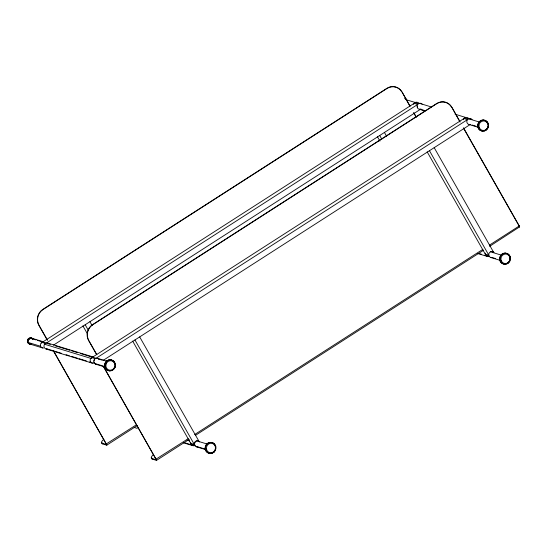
<?xml version="1.0" encoding="UTF-8"?>
<svg xmlns="http://www.w3.org/2000/svg" width="547" height="547" viewBox="0 0 547 547"><rect width="100%" height="100%" fill="white"/><g stroke="black" fill="none" stroke-linecap="round" stroke-linejoin="round"><path stroke-width="0.82" d="M500.136 261.063L501.312 260.878M478.461 127.759L479.357 127.8M47.261 340.097L38.83 325.26A11.528 10.913 -73 0 1 42.775 309.452L386.845 88.354A11.528 10.913 -73 0 1 401.505 91.445M47.5 340.172L39.069 325.335A11.528 10.913 -73 0 1 43.015 309.52L387.085 88.429A11.528 10.913 -73 0 1 402.079 92.074L410.086 106.166M53.449 345.143L420.493 109.284M96.593 354.565L88.587 340.473A11.528 10.913 -73 0 1 92.532 324.658L436.602 103.568A11.528 10.913 -73 0 1 451.261 106.651M96.833 354.641L88.826 340.542A11.528 10.913 -73 0 1 92.771 324.733L436.841 103.636A11.528 10.913 -73 0 1 451.836 107.28L459.842 121.372M103.205 360.35L470.249 124.497M136.388 424.814L106.255 443.952L53.585 351.229M137.365 425.504L106.754 445.176L102.494 443.87L102.125 443.22A11.528 2.769 -29.6 0 1 103.78 439.241M188.277 438.646L156.011 459.159L103.335 366.435M194.684 434.53L482.96 249.295M489.367 245.179L519.26 225.966L463.637 128.053M189.255 439.344L156.51 460.383L152.251 459.083L151.881 458.434A11.528 2.769 -29.6 0 1 153.536 454.448M195.662 435.227L483.227 250.444M489.627 246.328L519.643 226.841L463.398 127.977M487.664 123.615L488.136 123.239L487.705 123.143A5.47 5.183 -73 0 1 487.972 123.902M509.619 256.693L510.084 256.311L509.66 256.222M205.289 449.046L206.479 449.066M102.125 443.22L106.391 444.526L106.255 443.952M151.881 458.434L156.148 459.733L156.011 459.159M215.429 447.002L215.785 446.721M28.034 340.637L27.418 340.466M402.079 92.074L409.853 106.091M451.836 107.28L460.027 122.043M419.419 103.308L431.576 107.027M455.083 114.207L465.62 117.427M405.853 99.622L415.187 102.474M468.547 118.747L479.425 122.077M414.961 102.61L418.517 103.691M464.718 117.817L468.273 118.904A3.077 2.913 -73 0 1 472.075 119.574M419.898 109.106L424.964 110.61M472.095 125.031L475.986 126.213M419.419 109.304L424.998 111.014M469.025 124.484L478.351 127.335M492.368 251.791L493.551 252.153L434.195 147.663M490.495 251.825L501.38 255.155M485.62 255.114L489.175 256.194M491.719 257.391L495.603 258.581M478.974 253.487L481.415 254.232M484.683 255.23L487.124 255.975A2.687 2.544 -73 0 1 486.208 255.299M477.729 253.521L487.288 256.44M490.974 257.562L500.307 260.413M31.63 338.176L43.295 341.738M47.657 343.072L93.065 356.952M97.694 358.367L107.027 361.218M47.965 343.584L50.399 344.33M55.261 345.807L69.852 350.258M36.027 339.933L31.952 338.689A2.687 2.544 -73 0 1 32.478 339.01M37.394 340.35L43.616 342.251M98.344 358.969L102.227 360.158M41.846 342.36L45.401 343.448M91.602 357.574L95.157 358.661M44.574 344.234L90.775 358.353M28.205 342.47L40.649 346.278M71.725 356.446L77.4 358.176M79.021 358.668L86.317 360.897M89.558 361.882L91.992 362.62M96.477 364.015L101.14 365.437M101.92 365.676L104.251 366.387M30.14 344.138L42.577 347.94M46.092 349.013L92.293 363.14M95.568 364.138L105.674 367.222M196.64 440.834L206.745 443.925M186.978 440.178L189.412 440.923M191.108 444.362L194.657 445.443M134.186 427.453L137.29 428.404M197.214 446.646L204.995 449.019M183.525 442.817L192.291 445.497M196.428 446.803L205.761 449.655M71.472 350.75L77.148 352.494M80.388 353.485L91.739 356.965M46.598 348.747L61.189 353.218M66.05 354.709L69.291 355.707M184.845 442.844L190.547 444.595M114.699 367.119L115.13 367.256L114.644 367.058M106.159 363.864L105.25 363.564M519.527 227.121L519.028 225.897M413.881 112.839L416.411 117.29M413.641 112.771L415.754 116.477M429.457 150.705L488.82 255.196L485.264 254.109L427.166 151.84M384.438 132.449L386.544 136.155M379.707 135.492L381.806 139.198M377.409 136.634L379.939 141.078M139.683 336.911L199.04 441.402M134.945 339.954L194.308 444.444L190.753 443.357L132.654 341.089M89.927 321.698L92.033 325.403M85.188 324.74L88.135 329.93M82.898 325.882L87.11 333.294M103.574 366.511L156.64 460.342L156.148 459.733M53.401 350.559L106.884 445.128L106.391 444.526M111.014 370.565A5.47 5.183 -73 0 1 104.73 364.452A5.47 5.183 -73 0 1 112.778 360.692M113.092 360.924A5.47 5.183 -73 0 1 113.913 361.758M114.145 362.08A5.47 5.183 -73 0 1 114.357 362.422M114.535 362.77A5.47 5.183 -73 0 1 114.822 363.523M114.829 366.729A5.47 5.183 -73 0 1 114.542 367.495M114.364 367.864A5.47 5.183 -73 0 1 114.152 368.213M113.673 368.869A5.47 5.183 -73 0 1 113.393 369.163M113.099 369.444A5.47 5.183 -73 0 1 112.456 369.922M112.114 370.121A5.47 5.183 -73 0 1 111.39 370.442M113.263 369.485A5.573 5.272 -73 0 1 105.393 368.363A5.573 5.272 -73 0 1 107.745 360.316A5.573 5.272 -73 0 1 114.986 363.591M115.15 364.37A5.573 5.272 -73 0 1 115.137 365.991M114.966 366.784A5.573 5.272 -73 0 1 114.685 367.543M114.501 367.905A5.573 5.272 -73 0 1 114.07 368.596M113.824 368.91A5.573 5.272 -73 0 1 113.55 369.211M95.704 363.776A2.687 2.544 -73 0 1 95.157 363.488M94.358 362.545A2.687 2.544 -73 0 1 94.146 361.95M94.152 360.664A2.687 2.544 -73 0 1 94.378 360.056M96.976 364.281A3.077 2.913 -73 0 1 93.899 360.261A3.077 2.913 -73 0 1 98.809 359.133M413.628 104.443A3.077 2.913 -73 0 1 417.997 102.569M418.277 102.768A3.077 2.913 -73 0 1 418.735 103.239M421.108 109.079A3.077 2.913 -73 0 1 417.429 107.855A3.077 2.913 -73 0 1 418.291 103.855A3.077 2.913 -73 0 1 422.161 104.169M47.233 349.068A3.077 2.913 -73 0 1 44.136 345.061A3.077 2.913 -73 0 1 49.052 343.926M43.671 347.981A3.077 2.913 -73 0 1 40.403 345.178A3.077 2.913 -73 0 1 43.425 341.896M102.494 443.87A11.528 2.769 -29.6 0 1 101.981 442.509M488.69 256.475A3.077 2.913 -73 0 1 485.257 253.111M482.057 130.931A5.47 5.183 -73 0 1 478.42 123.02A5.47 5.183 -73 0 1 486.864 121.81M487.11 122.118A5.47 5.183 -73 0 1 487.534 122.788M487.897 127.116A5.47 5.183 -73 0 1 487.596 127.875M487.404 128.237A5.47 5.183 -73 0 1 487.186 128.579M486.946 128.914A5.47 5.183 -73 0 1 486.105 129.776M485.784 130.022A5.47 5.183 -73 0 1 485.449 130.241M485.1 130.432A5.47 5.183 -73 0 1 484.368 130.733M483.897 130.986A5.573 5.272 -73 0 1 477.825 126.842A5.573 5.272 -73 0 1 481.75 120.21A5.573 5.272 -73 0 1 488.109 123.868M488.204 124.265A5.573 5.272 -73 0 1 488.17 126.672M488.068 127.068A5.573 5.272 -73 0 1 484.28 130.897M470.482 124.436A3.077 2.913 -73 0 1 467.035 122.733A3.077 2.913 -73 0 1 468.3 118.884M469.285 118.884A2.687 2.544 -73 0 1 470.502 118.918M91.062 358.579A2.687 2.544 -73 0 1 91.951 357.8M93.817 363.105A3.077 2.913 -73 0 1 90.173 360.623A3.077 2.913 -73 0 1 93.134 357.109M463.384 119.649A3.077 2.913 -73 0 1 467.815 117.817M468.075 118.015A3.077 2.913 -73 0 1 468.362 118.296M152.251 459.083A11.528 2.769 -29.6 0 1 151.738 457.723M492.628 257.446A3.077 2.913 -73 0 1 489.045 255.941A3.077 2.913 -73 0 1 490.194 251.996A3.077 2.913 -73 0 1 494.03 252.652M197.734 446.81A3.077 2.913 -73 0 1 194.424 444.923A3.077 2.913 -73 0 1 195.819 441.162A3.077 2.913 -73 0 1 199.539 441.928M194.561 445.607A3.077 2.913 -73 0 1 190.718 442.571M30.885 344.159A3.029 2.865 -73 0 1 28.157 340.179A3.029 2.865 -73 0 1 32.765 338.825M28.444 340.419A2.687 2.544 -73 0 1 28.704 339.824M29.579 338.894A2.687 2.544 -73 0 1 30.14 338.614M41.531 343.106A2.687 2.544 -73 0 1 42.584 342.422M30.782 338.299A12.684 4.061 -79.8 0 1 30.851 338.012M27.589 342.019A3.009 2.844 -73 0 1 31.664 338.306M32.027 338.531A3.009 2.844 -73 0 1 32.348 338.819M31.001 343.851A3.009 2.844 -73 0 1 27.665 342.224M30.386 343.755A3.863 1.238 -79.8 0 1 30.29 344.118M32.054 338.778A2.653 2.509 -73 0 1 32.232 338.887M29.887 343.612A2.653 2.509 -73 0 1 29.353 343.297M28.69 342.531A2.653 2.509 -73 0 1 28.512 342.135M28.444 340.549A2.653 2.509 -73 0 1 28.683 339.94M29.032 339.42A2.653 2.509 -73 0 1 29.244 339.208M29.798 338.805A2.653 2.509 -73 0 1 30.461 338.566M30.96 344.042A3.152 2.981 -73 0 1 27.5 340.131A3.152 2.981 -73 0 1 32.547 338.784M30.967 344.268A3.166 3.002 -73 0 1 28.006 340.043A3.166 3.002 -73 0 1 33.005 338.908M417.655 107.458A2.687 2.544 -73 0 1 417.429 106.296M505.948 263.921A5.47 5.183 -73 0 1 499.842 259.989A5.47 5.183 -73 0 1 503.63 253.377A5.47 5.183 -73 0 1 509.927 256.981M510.077 257.774A5.47 5.183 -73 0 1 510.091 258.991M509.708 260.577A5.47 5.183 -73 0 1 509.544 260.953M509.141 261.657A5.47 5.183 -73 0 1 508.901 261.986M508.642 262.3A5.47 5.183 -73 0 1 508.361 262.587M508.06 262.854A5.47 5.183 -73 0 1 507.739 263.1M507.404 263.319A5.47 5.183 -73 0 1 506.693 263.675M506.228 263.969A5.573 5.272 -73 0 1 499.684 259.257A5.573 5.272 -73 0 1 505.366 253.09A5.573 5.272 -73 0 1 510.119 259.75M509.886 260.529A5.573 5.272 -73 0 1 509.551 261.268M509.339 261.616A5.573 5.272 -73 0 1 507.985 263.086M507.657 263.319A5.573 5.272 -73 0 1 506.966 263.695M493.018 252.242A2.687 2.544 -73 0 1 493.503 252.625M405.04 98.563A3.029 2.865 -73 0 1 406.236 99.458M415.925 102.597A2.687 2.544 -73 0 1 416.541 102.521M405.553 99.164A3.009 2.844 -73 0 1 405.689 99.335M404.999 98.494A3.152 2.981 -73 0 1 405.361 98.747M405.676 99.055A3.152 2.981 -73 0 1 405.819 99.219M405.033 98.412A3.166 3.002 -73 0 1 406.277 99.349M211.374 453.183A5.47 5.183 -73 0 1 205.446 449.696A5.47 5.183 -73 0 1 208.195 443.002A5.573 5.272 -73 0 1 214.964 444.82M214.807 444.82A5.47 5.183 -73 0 0 208.195 443.002A5.573 5.272 -73 0 0 205.446 449.853A5.573 5.272 -73 0 0 211.634 453.244M215.313 445.901A5.47 5.183 -73 0 1 215.518 446.68M215.32 449.497A5.47 5.183 -73 0 1 215.176 449.887M214.814 450.619A5.47 5.183 -73 0 1 213.173 452.383M212.838 452.595A5.47 5.183 -73 0 1 212.127 452.943M215.32 445.531A5.573 5.272 -73 0 1 215.662 446.68M215.477 449.484A5.573 5.272 -73 0 1 215.176 450.236M214.992 450.598A5.573 5.272 -73 0 1 212.004 453.128M195.388 445.784A2.687 2.544 -73 0 1 194.746 444.711M194.664 443.439A2.687 2.544 -73 0 1 196.12 441.422M414.175 103.335L42.816 341.957L46.372 343.044L417.73 104.422L414.175 103.335M463.931 118.542L92.573 357.17L96.128 358.258L467.487 119.629L463.931 118.542M113.393 368.958A4.793 4.533 -73 0 0 111.875 360.904A4.793 4.533 -73 0 0 105.927 366.517A4.793 4.533 -73 0 0 113.393 368.958M113.619 369.471A5.559 5.258 -73 0 0 111.909 360.111A5.559 5.258 -73 0 0 104.969 366.586A5.559 5.258 -73 0 0 113.619 369.471M486.324 129.365A4.793 4.533 -73 0 0 485.216 121.229A4.793 4.533 -73 0 0 479.001 126.521A4.793 4.533 -73 0 0 486.324 129.365M486.7 129.742A5.559 5.258 -73 0 0 485.059 120.367A5.559 5.258 -73 0 0 478.078 126.795A5.559 5.258 -73 0 0 486.7 129.742M508.272 262.444A4.793 4.533 -73 0 0 507.165 254.307A4.793 4.533 -73 0 0 500.956 259.593A4.793 4.533 -73 0 0 508.272 262.444M508.655 262.82A5.559 5.258 -73 0 0 507.014 253.446A5.559 5.258 -73 0 0 500.026 259.866A5.559 5.258 -73 0 0 508.655 262.82M213.829 451.637A4.793 4.533 -73 0 0 212.578 443.528A4.793 4.533 -73 0 0 206.451 448.93A4.793 4.533 -73 0 0 213.829 451.637M214.068 452.13A5.559 5.258 -73 0 0 212.585 442.721A5.559 5.258 -73 0 0 205.501 449.025A5.559 5.258 -73 0 0 214.068 452.13"/></g></svg>
